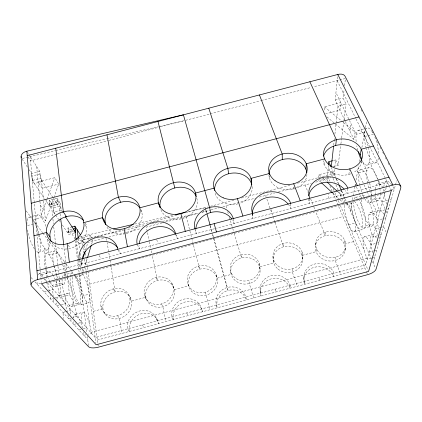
<?xml version="1.0" encoding="UTF-8"?>
<svg xmlns="http://www.w3.org/2000/svg" width="422" height="422" viewBox="0 0 422 422"><rect width="100%" height="100%" fill="white"/><g stroke="black" fill="none" stroke-linecap="round" stroke-linejoin="round"><path stroke-width="0.32" stroke-dasharray="2.11 1.58" d="M290.705 203.958L290.668 208.468A19.66 16.78 -2.7 0 0 288.506 204.538M292.372 268.814L292.325 272.011L297.299 286.258M293.606 189.103L293.654 186.139M302.136 252.103L301.978 255.442L316.083 251.66L316.394 248.284M302.69 258.834L302.854 255.521M303.845 278.942L304.025 275.793M309.743 198.894L309.468 203.467A19.897 16.469 4.4 0 1 308.461 198.361M318.742 177.694L318.985 174.687L332.874 171.005L332.241 176.465L328.247 167.249M324.228 109.989L324.481 106.871L340.812 102.583L339.937 110.126L325.726 113.861M315.587 244.945L315.888 241.521M324.085 164.496L324.428 160.771M327.287 176.56L327.018 179.15L328.047 181.56M328.437 165.403L327.419 175.262L330.009 181.307M345.038 120.782L335.163 100.146L337.748 75.074M333.691 145.142L334.124 141.238M334.192 140.589L334.409 138.638M334.915 134.08L336.07 123.672M336.139 123.018L338.017 106.101L345.998 104.007L343.091 98.068L344.109 89.575M319.058 280.403L319.412 277.254M328.237 198.472L328.701 194.357M325.684 232.095L325.278 235.597L315.767 211.702M334.514 169.618L334.05 173.505A7.053 3.592 -23 0 1 332.678 175.974M334.825 167.022L335.68 159.896L332.562 160.724M344.579 85.655L345.439 78.471L313.578 86.811M333.122 166.764L338.149 165.435L340.823 144.524M340.902 143.87L341.572 138.643M341.656 137.989L343.914 120.344M343.993 119.69L345.998 104.007M340.491 195.513L341.256 190.206M349.854 130.852L350.925 123.472M344.072 202.201L344.716 198.129L337.922 191.936M335.411 123.968L353.968 139.445L355.118 132.133L343.065 122.195M335.722 257.183L335.195 260.501L340.791 274.558M348.846 174.444L349.532 170.14M347.76 188.718L346.984 193.482A19.897 16.469 4.4 0 0 345.286 190.544M344.864 240.661L344.241 244.116L353.615 241.606M350.45 211.053L352.043 202.196M352.502 199.659L353.072 196.478M353.188 195.845L354.786 186.951M354.902 186.313L355.477 183.137M356.047 179.951L358.663 165.419M359.338 161.673L360.124 157.3M361.865 147.621L364.893 130.815M365.468 127.623L366.612 121.246M344.932 250.863A14.976 12.961 8.9 0 0 325.104 235.645A14.976 12.961 8.9 0 0 320.646 257.652A14.976 12.961 8.9 0 0 344.932 250.863L345.565 247.461A15.139 13.061 8.6 0 0 325.51 232.142A15.139 13.061 8.6 0 0 321.01 254.318A15.139 13.061 8.6 0 0 345.565 247.461M361.248 162.834L361.48 161.579M386.172 187.753L385.17 191.546A18.515 5.876 74.1 0 0 383.682 188.787M386.341 187.125L387.512 182.705L216.465 228.207M373.064 262.827L396.675 180.811M83.208 271.662L87.201 258.607M91.574 244.301L92.903 239.949L91.637 240.287M80.164 267.4L82.696 259.229M85.613 249.808L87.755 242.893M88.731 239.754L90.092 235.355L77.179 238.778M46.789 199.669L41.224 214.94L45.502 220.901L53.641 198.171M53.858 197.554L58.7 184.039L54.802 177.673L38.117 182.056L42.29 188.354L58.7 184.039M47.011 199.057L54.802 177.673M68.649 248.669L72.985 247.466A19.449 15.551 -30.1 0 0 86.921 229.215L86.273 225.116A19.449 15.551 -30.1 0 0 84.753 221.993M97.345 340.053L364.888 268.075M82.142 296.054L89.285 294.145M348.646 224.836L355.651 222.964M58.816 305.417L56.97 305.913A17.365 4.616 76.7 0 1 56.77 302.927M61.274 304.763L65.579 303.608A17.36 4.352 76.6 0 1 69.361 294.567A17.36 4.352 76.6 0 1 76.698 316.363L72.927 317.376M382.379 218.912L377.579 220.194A17.16 5.001 73.4 0 0 368.976 214.555A17.16 5.001 73.4 0 0 373.143 236.937L377.442 235.782M384.785 218.269L385.982 217.947A17.154 5.249 73.3 0 0 385.165 216.317M77.321 303.138L69.377 305.264L70.416 314.369M365.499 226.06L373.27 223.982L378.112 234.616M71.772 306.346L79.605 304.251M363.785 228.228L371.45 226.176M81.335 304.779L88.641 302.822M353.905 231.847L361.068 229.932M65.289 311.752L62.894 312.396L63.543 318.483M65.89 311.594L71.281 310.149M375.3 228.777L379.716 227.595M380.343 227.426L383.498 226.582L385.993 231.947M75.427 314.274L83.181 312.201M364.397 236.874L371.982 234.843M93.399 311.325L102.952 308.762L100.9 305.992M70.411 318.051L68.522 318.557A17.365 4.616 76.7 0 0 67.852 314.168M379.906 235.123L381.135 234.796A17.154 5.249 73.3 0 1 379.932 231.926M75.717 323.922L73.876 324.418A16.189 3.962 77.1 0 1 73.634 321.585M78.17 323.263L81.852 322.276A16.184 3.735 77 0 1 84.769 313.187A16.184 3.735 77 0 1 91.437 333.274L88.272 334.124M375.285 243.573L371.086 244.697A16.015 4.299 73 0 0 363.321 238.562A16.015 4.299 73 0 0 367.251 259.155L371.592 257.99M377.685 242.93L378.882 242.608A16.01 4.515 72.9 0 0 377.632 240.081M78.972 329.993L82.564 329.033M83.166 328.87L86.758 327.905M369.123 252.098L373.565 250.905M374.203 250.731L376.74 250.051M90.672 332.394L367.557 258M85.735 334.804L83.836 335.316A16.189 3.962 77.1 0 0 83.387 332.383M372.215 257.821L374.694 257.156A16.01 4.515 72.9 0 1 374.019 255.542M57.503 252.862L49.189 255.067L47.644 239.443M358.816 172.899L366.934 170.746L362.192 160.782M39.114 273.867L48.224 271.441M378.007 183.723L386.89 181.365M214.571 228.713L40.633 274.986L46.52 281.743A18.747 5.127 76 0 1 46.346 278.599M63.659 275.086L71.487 273.002M355.393 197.406L363.052 195.37M40.908 283.236L37.162 284.233A18.753 5.433 76.1 0 1 37.025 281.078M391.247 189.926L394.285 189.114A18.51 6.172 74 0 0 392.766 186.371M75.902 276.99L83.108 275.07L82.965 273.989M351.816 203.467L344.753 205.35L344.32 204.359M60.763 283.041L52.186 285.33L53.193 295.527M371.529 200.213L379.906 197.976L385.091 208.874M55.024 286.796L63.474 284.544M369.598 202.924L377.848 200.724M44.131 291.86L47.77 290.89M48.377 290.732L53.225 289.439M382.501 201.616L387.565 200.265M390.102 199.59L391.368 199.253M89.664 284.148L342.949 216.555M59.149 295.553L67.504 293.322M370.189 212.509L378.349 210.33M54.517 298.064L50.724 299.077A18.753 5.433 76.1 0 0 50.102 294.63M55.15 297.895L59.571 296.713A18.747 5.127 76 0 0 53.14 275.35M384.906 209.839L379.974 211.153A18.515 5.876 74.1 0 1 375.105 190.164M387.37 209.18L388.604 208.848A18.51 6.172 74 0 1 387.285 205.82M368.923 214.766L376.994 212.614L364.007 184.699M50.16 206.954L57.751 204.95L56.986 198.24L49.448 200.223L50.16 206.954L45.74 200.413M29.498 217.114L32.652 216.286M33.28 216.117L38.323 214.787M357.962 130.477L366.57 128.204M49.448 200.223L52.877 205.377L53.599 212.044L61.079 210.072L62.799 212.709M33.385 219.514L41.456 217.383L40.006 202.069M364.661 132.091L356.184 134.328L335.949 92.539M27.604 225.522L36.076 223.285M364.724 136.501L367.256 135.831M367.884 135.662L373.575 134.159L372.721 132.466M74.441 232.897L68.717 234.41L67.937 228.017L71.096 227.178M72.03 229.399L68.232 230.401A4.821 1.076 74.5 0 1 67.145 232.084L73.602 230.375M67.868 232.712L73.713 231.161M80.238 236.768L111.608 229.431M120.75 230.059L81.989 240.34L84.094 243.594L83.561 239.722L81.462 236.441L82.865 246.823M128.378 228.038L176.676 215.231M185.569 212.873L207.814 206.975M210.356 206.3L234.532 199.891M241.532 198.034L289.882 185.216M297.521 183.19L334.05 173.505L335.353 176.486M38.581 252.235L47.417 249.893M367.404 165.044L376.023 162.755M85.302 241.964L78.967 243.647L75.949 239.105M327.261 177.789L318.547 180.099L320.942 182.293M46.309 253.147L54.749 250.911M360.557 169.781L368.796 167.597M87.275 242.75L106.36 237.686M108.902 237.016L140.637 228.592M162.175 222.879L146.35 227.078L149.277 241.178M165.334 222.041L198.029 213.368M201.758 212.377L210.457 210.072M211.074 209.908L219.145 207.766M222.869 206.78L255.537 198.113M259.314 197.111L274.527 193.076M278.351 192.057L295.558 187.495M296.197 187.326L311.373 183.296M315.756 182.135L327.018 179.15A7.053 3.592 -23 0 0 330.737 177.53M29.181 169.755L31.65 173.468L39.752 171.343L40.433 178.337L53.119 197.834M335.163 100.146L343.091 98.068M31.65 173.468L32.267 180.484L40.433 178.337M49.179 205.018L56.791 203.014M52.877 205.377L60.304 203.42L61.079 210.072M22.371 158.461L55.203 150.607M56.701 154.03L30.579 160.866L27.214 155.66M57.339 153.866L108.306 140.526M108.945 140.357L159.912 127.022M160.55 126.853L209.634 114.014M210.267 113.845L260.648 100.663M261.287 100.494L311.03 87.475M55.841 150.459L106.513 138.69M107.151 138.543L158.461 126.626M159.105 126.479L184.119 120.671M134.702 224.061L172.551 215.257M187.948 211.68L205.271 207.65L205.794 209.549M96.395 236.742L83.561 239.722A7.105 3.677 -7.8 0 1 77.068 239.749M97.034 236.589L123.34 230.475M123.984 230.322L144.514 225.548M151.572 223.908L157.348 222.563M162.481 221.371L198.409 213.015M202.259 212.118L206.11 211.227L206.632 213.11M324.481 106.871L342.564 121.779M326.881 116.857L334.91 123.546M318.985 174.687L322.387 177.783M322.872 178.226L326.269 181.323M332.895 193.271L339.589 199.416M340.069 199.854L342.933 202.486M31.043 277.539L33.227 279.928M34.979 281.843L87.718 339.562M26.196 210.947L31.608 218.137M32.768 219.677L42.553 232.68M42.949 233.202L65.552 263.238M65.938 263.745L71.302 270.877M71.687 271.388L80.475 283.067M103.844 312.254L105.875 314.976M79.774 268.656L82.443 272.375M40.312 205.298L44.558 211.359M78.656 260.021L81.699 264.362M68.2 245.198L70.31 248.21M117.564 315.719L119.452 318.42L121.895 333.449M79.726 260.553L82.1 263.956A20.056 16.764 -30.5 0 1 82.169 259.398M32.267 180.484L45.376 199.87M53.599 212.044L55.372 214.666A5.085 1.192 74 0 1 53.146 207.867L60.594 205.904A5.085 1.124 74.1 0 0 62.34 211.886M55.741 215.209L58.684 219.567M59.054 220.11L60.156 221.74M62.361 225.005L68.717 234.41M22.123 159.147L27.414 167.101M67.937 228.017L74.731 238.224L74.979 240.176M53.473 198.377L57.751 204.95M113.249 288.875L115.137 291.792L107.204 242.882M27.172 151.704L28.511 153.798M28.849 154.32L39.752 171.343M56.986 198.24L60.304 203.42M99.123 255.542L101.196 258.876M142.304 324.882L143.944 327.514M90.092 235.355L91.653 237.908M129.834 298.243L131.569 301.097L145.854 297.267L144.282 294.377M85.028 224.726L86.626 227.352M128.736 294.931A15.271 13.261 -35.4 0 1 113.924 316.263A15.271 13.261 -35.4 0 1 103.532 295.706A15.271 13.261 -35.4 0 1 128.736 294.931L130.477 297.811A15.108 13.156 -35.7 0 1 115.855 318.953A15.108 13.156 -35.7 0 1 105.537 298.56A15.108 13.156 -35.7 0 1 130.477 297.811M118.091 249.85L120.265 253.801A20.056 16.764 -30.5 0 0 119.331 250.626M156.325 318.235L157.802 320.931M145.432 297.7L146.998 300.564M361.111 109.488L361.997 111.244M377.405 141.739L378.291 143.491M380.058 146.988L380.939 148.739M382.707 152.237L383.593 153.983M385.36 157.48L386.241 159.231M388.008 162.728L388.894 164.48M125.619 231.673L126.5 233.445M161.484 303.935L162.881 306.757L165.962 321.596M337.178 80.634L355.735 118.271M356.026 118.856L369.34 145.859M369.63 146.439L388.609 184.92M388.878 185.48L391.067 189.916M369.387 161.605L378.418 180.278M378.698 180.859L380.67 184.941M137.382 244.723L139.307 248.737A19.728 16.938 -22.5 0 1 139.038 245.388M345.323 121.378L353.968 139.445M386.183 211.164L387.275 213.458M156.008 277.449L157.432 280.482L152.205 255.284M357.65 171.037L363.732 184.103M355.245 184.409L356.047 186.171M356.316 186.756L361.401 197.918A15.983 4.595 74.1 0 1 365.494 196.51M379.188 236.974L379.995 238.746M335.68 159.896L338.149 165.435M336.392 178.87L338.476 183.639M341.598 190.791L344.985 198.535M345.243 199.131L346.805 202.708M347.063 203.304L371.481 259.203M372.536 261.619L375.427 268.239M331.238 167.265L336.017 178.205M336.281 178.807L338.375 183.607M341.503 190.776L344.468 197.565M333.011 178.253L334.82 182.42M335.849 184.799L343.893 203.367M355.377 229.874L364.365 250.615M333.116 188.56L334.667 192.189M334.926 192.796L338.033 200.049M338.291 200.65L339.33 203.072M340.364 205.488L368.084 270.217M329.846 185.785L332.673 192.421M332.926 193.023L366.164 271.061M366.417 271.662L367.435 274.052M171.875 283.384L173.141 286.385M140.769 209.977L141.924 212.72M173.12 286.654A15.034 13.409 -28.6 0 1 154.083 304.135A15.034 13.409 -28.6 0 1 149.008 281.289A15.034 13.409 -28.6 0 1 173.12 286.654L174.376 289.629A14.87 13.304 -28.8 0 1 155.56 306.952A14.87 13.304 -28.8 0 1 150.512 284.291A14.87 13.304 -28.8 0 1 174.376 289.629L188.613 285.815L187.516 282.798M156.646 239.601L158.319 243.679M186.804 312.918L187.938 315.682M305.117 184.957L308.023 192.253M310.682 198.941L313.588 206.231M313.831 206.843L315.524 211.095M265.602 195.439L266.034 196.673M266.894 199.137L270.333 208.995M270.549 209.613L274.849 221.93M275.065 222.547L283.515 246.77L283.468 243.378M175.879 234.484L177.309 238.625A19.728 16.938 -22.5 0 0 175.652 234.542M205.256 292.188L209.882 309.774M198.63 266.055L199.59 269.21L193.281 244.338M225.97 205.957L226.909 209.075M227.664 211.575L228.603 214.698M229.352 217.193L232.543 227.806M232.733 228.429L234.046 232.802M234.236 233.424L241.621 257.969L241.115 254.698M253.664 298.001L249.318 283.558L248.885 280.482M195.085 229.378L196.267 233.582A19.586 16.949 -12.4 0 1 195.803 230.291M205.973 210.182L206.849 213.353M210.362 226.018L212.472 233.614M212.646 234.247L213.701 238.05M213.875 238.683L228.065 290.447A15.118 14.132 -12.1 0 0 217.188 307.812L216.386 304.964A15.287 14.253 -12.1 0 1 227.389 287.445A15.287 14.253 -12.1 0 1 245.905 297.025L246.374 299.958A15.118 14.132 -12.1 0 0 228.059 290.447L212.556 234.479M210.119 225.68L211.86 231.963M216.264 275.102A14.886 13.472 -18.5 0 1 197.807 292.409A14.886 13.472 -18.5 0 1 191.736 269.864A14.886 13.472 -18.5 0 1 216.264 275.102L217.045 278.193A14.723 13.367 -18.6 0 1 198.799 295.353A14.723 13.367 -18.6 0 1 192.775 272.981A14.723 13.367 -18.6 0 1 217.045 278.193L231.24 274.395L230.612 271.256M186.218 216.502L189.752 230.417M189.911 231.05L193.123 243.705M205.271 207.65L205.688 209.439M205.83 210.035L206.11 211.227M149.409 241.822L150.738 248.231M151.271 250.795L152.068 254.64M106.465 238.335L107.098 242.233M233.413 219.192L234.11 223.512A19.586 16.949 -12.4 0 0 232.791 220.458M84.358 245.525L84.98 250.03M85.418 253.253L87.28 266.767M87.365 267.411L97.793 343.297M97.883 343.946L98.242 346.546M82.955 247.471L83.656 252.657M84.537 259.14L85.418 265.623M85.766 268.213L86.294 272.106M86.383 272.754L95.905 342.965M86.631 301.762L89.606 324.354M78.297 238.567L79.732 249.476M80.249 253.358L81.013 259.182M81.098 259.831L82.179 268.028M82.264 268.635L82.823 272.907M76.118 240.408L78.065 255.447M78.735 260.638L79.616 267.421M75.063 240.825L79.31 273.968M79.394 274.616L86.885 333.069M87.301 336.318L88.488 345.581M58.658 200.851L60.088 213.237M60.161 213.891L60.615 217.799M63.78 245.182L65.885 263.439M65.964 264.093L67.467 277.127M67.541 277.781L69.503 294.735L61.243 296.94L58.748 273.635M64.402 261.709L65.658 272.696M65.732 273.34L66.101 276.574A16.168 4.035 76 0 0 62.256 277.803M70.859 318.272L71.234 321.522M51.178 202.818L52.639 216.486M52.919 219.092L53.404 223.644M53.752 226.899L55.562 243.821M55.63 244.47L58.679 272.987M252.541 214.107L252.989 218.49A19.66 16.78 -2.7 0 1 252.272 213.954M252.198 214.001L252.33 215.262M260.1 290.336L260.411 293.337M53.573 299.351L53.889 302.542M41.461 179.914L43.297 198.577M43.55 201.13L45.502 220.901M259.836 267.047A14.865 13.43 -7 0 1 237.776 279.506A14.865 13.43 -7 0 1 237.364 256.228A14.865 13.43 -7 0 1 259.836 267.047L260.142 270.238A14.701 13.325 -6.8 0 1 238.33 282.576A14.701 13.325 -6.8 0 1 237.913 259.483A14.701 13.325 -6.8 0 1 260.142 270.238M259.266 263.581L259.583 266.799L273.73 263.006L273.572 259.752M36.645 166.49L39.948 201.421M44.331 247.767L46.304 268.571M46.367 269.22L46.8 273.772M30.189 156.414L41.287 282.445M272.96 256.328L273.118 259.609M269.558 175.9L269.7 178.891M271.662 209.665L271.842 213.474M275.355 289.102L275.497 292.124M56.923 299.224A17.365 4.616 76.7 0 1 61.259 296.956A17.365 4.616 76.7 0 1 67.198 311.156M73.665 318.03A16.189 3.962 77.1 0 1 77.194 315.361A16.189 3.962 77.1 0 1 82.496 328.168M38.233 274.706A18.753 5.433 76.1 0 1 43.651 276.785M44.785 278.636A18.753 5.433 76.1 0 1 46.33 281.822M46.578 282.408A18.753 5.433 76.1 0 1 49.374 291.169M66.444 277.032A16.168 4.035 76 0 1 73.111 299.984A16.168 4.035 76 0 1 67.483 302.321A16.168 4.035 76 0 1 62.139 278.821M56.838 280.846A17.386 4.689 75.4 0 1 50.524 282.925M49.96 281.912A17.386 4.689 75.4 0 1 48.166 277.929M47.939 277.349A17.386 4.689 75.4 0 1 45.555 269.405M45.423 268.83A17.386 4.689 75.4 0 1 45.908 253.269A17.386 4.689 75.4 0 1 53.842 264.689M54.222 265.86A17.386 4.689 75.4 0 1 56.036 273.15M56.242 274.342A17.386 4.689 75.4 0 1 56.748 278.494M379.272 230.101A17.154 5.249 73.3 0 1 377.062 212.377A17.154 5.249 73.3 0 1 383.909 214.165M386.684 204.211A18.51 6.172 74 0 1 383.957 192.537M383.841 191.298A18.51 6.172 74 0 1 383.798 187.336M383.841 186.835A18.51 6.172 74 0 1 392.143 185.416M372.985 252.715A16.01 4.515 72.9 0 1 370.743 236.906A16.01 4.515 72.9 0 1 376.355 237.966M380.312 193.292A17.181 5.338 74.8 0 1 372.9 196.641M372.325 195.666A17.181 5.338 74.8 0 1 370.505 191.904M370.284 191.366A17.181 5.338 74.8 0 1 367.878 183.765M367.741 183.159A17.181 5.338 74.8 0 1 370.105 167.597A17.181 5.338 74.8 0 1 379.626 187.11M379.837 188.354A17.181 5.338 74.8 0 1 380.291 192.659M365.89 196.926A15.983 4.595 74.1 0 1 373.57 219.345A15.983 4.595 74.1 0 1 367.24 222.325A15.983 4.595 74.1 0 1 361.227 199.121M74.741 275.819A15.086 3.513 76 0 1 82.322 297.7A15.086 3.513 76 0 1 76.851 299.541A15.086 3.513 76 0 1 73.011 276.399M39.162 234.616A18.199 5.117 74.3 0 1 35.796 250.663M34.435 248.906A18.199 5.117 74.3 0 1 27.562 230.022M26.924 224.367A18.199 5.117 74.3 0 1 31.043 217.836M33.66 220.975A18.199 5.117 74.3 0 1 38.993 233.983M378.328 158.292A17.967 5.818 76.1 0 1 373.243 162.016A17.967 5.818 76.1 0 1 366.333 148.739M366.159 148.122A17.967 5.818 76.1 0 1 364.956 130.831A17.967 5.818 76.1 0 1 371.328 130.498M371.703 131.01A17.967 5.818 76.1 0 1 372.964 133.009M374.836 136.939A17.967 5.818 76.1 0 1 378.56 154.325M354.396 201.436A14.928 4.009 74.1 0 1 362.783 223.111A14.928 4.009 74.1 0 1 356.337 224.446A14.928 4.009 74.1 0 1 352.359 201.858M356.142 141.581A17.972 5.544 76.1 0 1 361.839 131.965A17.972 5.544 76.1 0 1 369.73 156.894A17.972 5.544 76.1 0 1 362.466 161.552M357.803 150.332A17.972 5.544 76.1 0 1 356.78 145.901M371.872 197.311A17.186 5.085 74.8 0 1 364.824 198.794M364.26 197.812A17.186 5.085 74.8 0 1 362.039 192.949M361.628 191.825A17.186 5.085 74.8 0 1 359.871 185.891M359.729 185.284A17.186 5.085 74.8 0 1 363.157 170.667A17.186 5.085 74.8 0 1 371.877 196.156M358.125 198.994A15.989 4.378 74.1 0 1 365.689 220.885A15.989 4.378 74.1 0 1 360.23 225.169A15.989 4.378 74.1 0 1 353.641 202.518M354 199.247A15.989 4.378 74.1 0 1 357.365 198.208M375.158 189.146A18.515 5.876 74.1 0 1 383.076 187.832M346.082 203.066A14.934 3.819 74.1 0 1 355.187 222.821A14.934 3.819 74.1 0 1 349.801 227.279A14.934 3.819 74.1 0 1 345.254 203.752M75.179 276.711A16.163 3.803 76 0 1 80.433 302.964A16.163 3.803 76 0 1 71.497 288.511A16.163 3.803 76 0 1 73.818 274.516M81.995 273.883A15.081 3.313 76 0 1 89.48 295.785A15.081 3.313 76 0 1 84.326 297.542A15.081 3.313 76 0 1 80.365 274.442M65.109 278.641A17.381 4.426 75.4 0 1 58.336 279.058M58.062 278.483A17.381 4.426 75.4 0 1 56.849 275.619M56.632 275.038A17.381 4.426 75.4 0 1 54.259 267.089M54.132 266.519A17.381 4.426 75.4 0 1 54.596 250.937A17.381 4.426 75.4 0 1 62.604 264.277M62.783 264.884A17.381 4.426 75.4 0 1 64.239 270.966M64.455 272.158A17.381 4.426 75.4 0 1 64.988 276.294M49.3 240.893A18.188 4.832 74.3 0 1 46.351 249.645A18.188 4.832 74.3 0 1 38.539 235.254M38.36 234.664A18.188 4.832 74.3 0 1 37.284 215.104A18.188 4.832 74.3 0 1 46.415 227.943M46.351 277.465A18.747 5.127 76 0 1 52.882 274.922M66.866 248.98A19.449 15.551 -30.1 0 1 52.048 243.019M140.753 209.396A19.122 15.72 -24.2 0 1 131.142 231.657A19.122 15.72 -24.2 0 1 106.766 226.867M196.837 198.182A18.927 15.783 -16.8 0 1 183.037 218.432M181.212 218.886A18.927 15.783 -16.8 0 1 160.761 209.56M252.145 186.582A18.895 15.714 -8.8 0 1 239.928 203.267M238.14 203.821A18.895 15.714 -8.8 0 1 215.088 193.35M306.942 174.428A19.011 15.524 -1.7 0 1 296.539 188.101M295.964 188.333A19.011 15.524 -1.7 0 1 268.935 174.903M361.475 161.13A19.243 15.239 3.6 0 1 353.367 172.672M350.613 173.896A19.243 15.239 3.6 0 1 323.088 160.576M290.056 285.151L290.035 288.21A15.192 13.995 2.9 0 0 271.182 278.868A15.192 13.995 2.9 0 0 260.944 296.038L260.638 293.063A15.361 14.116 2.5 0 1 270.998 275.74A15.361 14.116 2.5 0 1 290.056 285.151M304.742 281.2L304.557 284.307A15.382 13.752 11.3 0 1 314.168 267.326A15.382 13.752 11.3 0 1 333.549 276.505L334.066 273.314A15.551 13.873 10.9 0 0 314.464 264.077A15.551 13.873 10.9 0 0 304.742 281.2M384.716 193.26L365.758 264.794L95.172 337.558L47.665 283.056L384.716 193.26M40.006 173.954L31.882 176.085A5.586 1.408 72.9 0 0 34.377 183.602L42.474 181.476A5.581 1.329 73.1 0 1 40.006 173.954M57.271 200.745L49.717 202.734A5.254 1.266 73.6 0 1 48.308 204.211L55.957 202.196A5.249 1.192 73.7 0 0 57.271 200.745M129.248 331.47L127.439 328.88A15.651 14.063 -37.4 0 1 139.74 310.967A15.651 14.063 -37.4 0 1 157.153 320.889L158.625 323.568A15.477 13.942 -37.9 0 0 141.386 313.72A15.477 13.942 -37.9 0 0 129.248 331.47M173.289 319.623L171.986 316.901A15.398 14.221 -27.7 0 1 183.639 299.187A15.398 14.221 -27.7 0 1 201.605 308.936L202.576 311.742A15.229 14.1 -28.1 0 0 184.794 302.068A15.229 14.1 -28.1 0 0 173.289 319.623M278.008 269.083A14.802 13.172 2.7 0 0 302.384 262.273A14.802 13.172 2.7 0 0 283.341 246.817A14.802 13.172 2.7 0 0 278.008 269.083M277.903 265.876A14.965 13.277 2.4 0 0 302.548 258.992A14.965 13.277 2.4 0 0 283.289 243.431A14.965 13.277 2.4 0 0 277.903 265.876"/><path stroke-width="0.63" d="M305.982 169.285L306.24 163.768L324.602 158.915M328.501 164.786L328.817 161.716L332.562 160.724M331.312 166.616L333.544 146.445M335.712 145.463L336.376 139.719L309.875 81.757M360.224 154.932L361.248 149.219L373.438 145.996M87.581 257.362L91.194 245.546M82.886 258.602L85.223 251.064M36.957 270.771L388.973 177.193M37.7 279.564L392.871 185.026A10.265 4.558 -24.3 0 1 400.758 187.964L375.949 269.442A7.844 2.833 -20.5 0 1 367.689 274.653L98.326 347.195A7.939 2.885 -10.5 0 1 88.641 346.784L31.724 286.264A10.392 4.684 -6.8 0 1 37.7 279.564L26.834 151.181L183.417 114.821L209.565 207.497L210.683 212.514M33.997 235.782L46.652 232.432L50.054 237.037M83.751 222.621L102.578 217.641L105.189 222.441M139.84 207.782A19.396 15.851 -24 0 1 114.747 229.141A19.396 15.851 -24 0 1 109.198 202.032A19.396 15.851 -24 0 1 139.84 207.782L158.435 202.866L160.249 207.867A18.927 15.783 -16.8 0 1 173.78 188.259A18.927 15.783 -16.8 0 1 196.262 196.51M195.539 193.049A19.201 15.915 -16.7 0 1 171.411 214.118A19.201 15.915 -16.7 0 1 164.205 187.51A19.201 15.915 -16.7 0 1 195.539 193.049L214.054 188.154M71.724 227.015L74.884 226.176L80.46 234.88M73.296 229.062L75.195 228.56A4.816 1.018 74.5 0 1 74.188 230.217M77.179 238.778L75.949 239.105L74.952 231.393M31.244 203.24L358.98 116.957M27.214 155.66L337.811 74.457A8.994 5.46 -29.2 0 1 345.091 76.282L400.673 186.076M113.534 228.982L133.421 224.356M175.758 214.513L185.385 212.277M327.24 182.204L337.436 191.493M321.416 182.731L332.415 192.828M65.289 216.539L75.712 232.559L74.884 226.176M66.465 216.713L63.353 211.907L55.751 148.201M337.811 74.457L392.871 185.026M120.739 202.243L118.392 197.243L106.966 134.813M349.727 168.911L357.355 185.596M328.817 161.716L330.996 166.711M338.898 184.81L341.256 190.206M259.435 94.945L282.212 154.009L282.292 159.574M293.691 183.77L300.248 200.777M208.806 108.185L227.833 168.362L228.661 173.737M237.417 198.688L242.898 216.022M174.808 187.964L157.981 121.473M214.128 223.671L216.475 231.979M207.028 213.986L210.188 225.385M195.681 193.619L195.972 194.764M180.906 213.674L185.3 231.335M214.17 188.729L214.397 189.884M124.152 228.719L127.449 246.717M77.12 229.673L78.212 237.929M67.145 243.689L69.345 262.162M60.763 219.102L63.701 244.533M251.523 183.707L251.006 178.379L269.442 173.505L269.5 174.703M21.1 156.472L31.006 284.518M21.264 157.57A9.047 5.613 -1.6 0 1 26.834 151.181M194.917 228.782A19.876 17.107 -12.4 0 1 209.549 207.497A19.876 17.107 -12.4 0 1 233.313 218.57M137.108 244.148A20.019 17.096 -22.4 0 1 152.838 222.542A20.019 17.096 -22.4 0 1 175.673 233.893M252.472 213.479A19.95 16.938 -2.9 0 1 266.024 192.522A19.95 16.938 -2.9 0 1 290.711 203.314M79.046 259.583A20.356 16.927 -30.2 0 1 95.878 237.644A20.356 16.927 -30.2 0 1 117.78 249.286M309.785 198.245A20.193 16.622 4.2 0 1 322.26 177.609A20.193 16.622 4.2 0 1 347.855 188.122M361.301 159.542A17.972 5.544 76.1 0 1 358.157 151.572M51.162 241.505A19.449 15.551 -30.1 0 1 50.318 239.316L49.838 235.159A19.449 15.551 -30.1 0 1 63.875 217.425L68.601 216.122A19.449 15.551 -30.1 0 1 83.688 220.632M105.78 224.731A19.122 15.72 -24.2 0 1 116.398 203.873A19.122 15.72 -24.2 0 1 139.851 207.898M214.582 190.459A18.895 15.714 -8.8 0 1 231.061 173.242A18.895 15.714 -8.8 0 1 251.844 184.831M268.956 173.753A19.011 15.524 -1.7 0 1 287.519 158.825A19.011 15.524 -1.7 0 1 306.857 172.688M323.532 156.087A19.243 15.239 3.6 0 1 344.531 144.867A19.243 15.239 3.6 0 1 361.49 160.55M308.688 195.803A19.897 16.469 4.4 0 1 323.447 182.652A19.897 16.469 4.4 0 1 344.194 189.188M252.272 213.954A19.66 16.78 -2.7 0 1 266.155 197.791A19.66 16.78 -2.7 0 1 288.152 204.084M195.813 229.183A19.586 16.949 -12.4 0 1 210.367 212.598A19.586 16.949 -12.4 0 1 231.873 219.044M139.181 243.689A19.728 16.938 -22.5 0 1 154.774 227.352A19.728 16.938 -22.5 0 1 175.362 234.073M82.269 258.818A20.056 16.764 -30.5 0 1 97.714 242.518A20.056 16.764 -30.5 0 1 117.712 247.788M391.342 190.475L368.596 271.42L96.153 344.763L41.398 283.689L391.342 190.475M69.857 242.94L64.898 244.312A19.734 15.677 -29.9 0 1 46.911 234.732L46.436 230.539A19.734 15.677 -29.9 0 1 60.726 212.625L65.521 211.311A19.734 15.677 -29.9 0 1 83.398 220.358L84.041 224.499A19.734 15.677 -29.9 0 1 69.857 242.94M223.217 197.828A19.164 15.846 -8.8 0 0 251.702 182.462A19.164 15.846 -8.8 0 0 222.922 170.298A19.164 15.846 -8.8 0 0 223.217 197.828M275.091 180.706A19.28 15.651 -1.9 0 0 306.81 171.881A19.28 15.651 -1.9 0 0 281.922 154.088A19.28 15.651 -1.9 0 0 275.091 180.706M330.737 165.967A19.517 15.366 3.4 0 0 362.292 157.19A19.517 15.366 3.4 0 0 336.081 139.798A19.517 15.366 3.4 0 0 330.737 165.967"/></g></svg>
